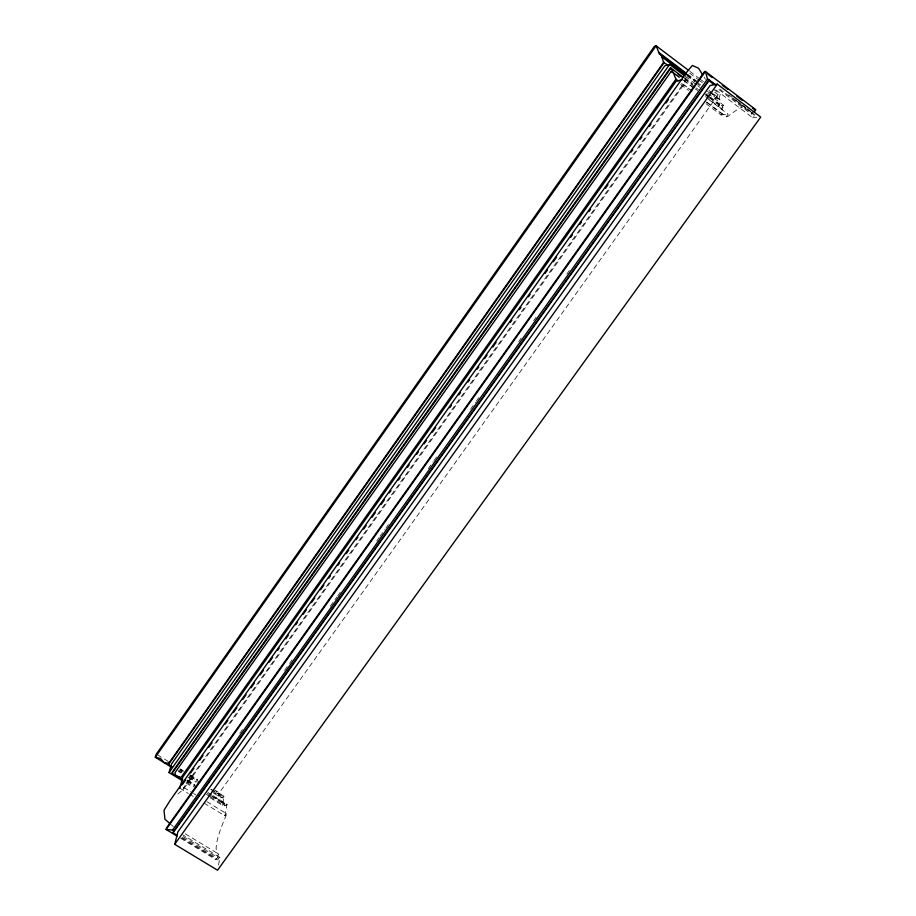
<?xml version="1.0" encoding="UTF-8"?>
<svg xmlns="http://www.w3.org/2000/svg" width="916" height="916" viewBox="0 0 916 916"><rect width="100%" height="100%" fill="white"/><g stroke="black" fill="none" stroke-linecap="round" stroke-linejoin="round"><path stroke-width="0.69" stroke-dasharray="4.58 3.44" d="M709.591 98.104L722.003 107.481L723.583 105.271L717.995 106.027L719.449 103.989L718.602 104.103L720.068 99.901L709.03 91.371M218.5 865.082L219.943 857.387L182.696 834.797M206.913 801.683L226.424 813.637L226.012 815.847A94.211 16.74 -58.4 0 0 218.752 854.124L215.741 859.529A9.595 1.683 -59.1 0 1 218.042 860.032L219.943 857.387M204.154 803.137L224.867 815.824L227.076 804.259L212.718 795.432M211.459 795.889L223.653 803.378L223.378 804.775L224.512 803.195L212.42 795.764M210.199 797.813L222.313 805.244L224.099 796.244L215.741 791.115M211.962 791.298L222.851 797.985L223.126 796.622L211.058 789.203M719.77 99.443L719.071 98.058L720.285 94.417L718.201 94.76L219.29 792.832L218.603 796.164A20.278 3.206 -58.5 0 1 220.859 796.989A13.408 2.141 -58.3 0 0 223.126 796.622M177.819 794.012L183.177 789.615L684.298 83.86L686.302 76.108M183.177 789.615L183.75 787.485L683.084 84.123L684.298 83.86M239.797 733.327L243.118 728.667M284.613 670.375L288.769 664.547M289.593 663.379L292.089 659.886M330.275 606.266L336.916 596.934M337.741 595.766L340.237 592.274M376.762 540.978L379.247 537.474M380.083 536.318L385.064 529.322M385.888 528.154L388.384 524.65M428.23 468.694L433.199 461.71M434.035 460.542L436.52 457.038M470.561 409.246L475.541 402.25M476.366 401.082L478.862 397.59M518.708 341.634L521.193 338.13M533.65 320.646L536.135 317.154M566.855 274.01L569.34 270.518M222.851 797.985L224.099 796.244M222.313 805.244L223.653 803.378M709.625 97.314L722.873 107.367L721.533 109.233A22.843 3.996 -52.8 0 1 721.808 113.87L721.018 114.981L704.198 102.294M212.088 796.416L226.389 805.198L227.076 804.259M224.867 815.824L226.424 813.637M706.98 102.168L726.319 116.767L728.163 114.214L708.755 99.546M753.868 110.859L751.463 114.191L716.69 87.833M715.705 89.779L752.712 117.821L754.223 115.725M754.979 114.683L753.914 114.901L724.43 92.539M722.003 107.481L722.873 107.367M721.018 114.981L728.163 114.214M726.319 116.767L727.693 116.63A101.103 19.133 -53 0 1 743.678 106.599M752.712 117.821L756.708 117.454M185.318 833.835L218.752 854.124M183.349 836.617L218.1 857.697M182.261 837.373L216.061 857.868M181.586 837.934L218.042 860.032M180.647 838.266L215.741 859.529M186.372 782.058L195.921 787.92M206.329 794.355L209.982 796.588M210.245 796.714L224.592 805.565M185.982 782.962L192.039 786.672M183.75 787.485L192.28 792.718M193.505 793.462L195.944 794.951M179.788 788.218L188.318 793.439M189.532 794.183L193.184 796.416M157.529 754.841L168.429 761.54M180.544 768.993L182.96 770.482M190.23 774.947L197.501 779.424M214.447 789.844L219.29 792.832M179.925 769.085L183.509 771.283M189.475 774.959L197.833 780.1M179.685 769.909L182.089 771.387M190.539 776.585L200.192 782.516M179.719 770.322L182.112 771.799M189.303 776.218L196.493 780.638M210.875 789.477L214.47 791.687M215.661 792.42L220.458 795.374M178.105 770.482L181.734 772.703M188.982 777.169L197.455 782.367M178.425 771.467L180.944 773.047M188.169 777.455L195.497 781.989M213.691 793.176L220.974 797.641M187.597 780.008L194.776 784.417M207.932 792.5L211.516 794.699M187.013 780.169L194.272 784.623M187.07 780.913L196.826 786.901M187.047 781.05L196.585 786.901M207.314 793.496L210.898 795.683M683.68 80.081L694.225 88.062M695.347 88.909L697.614 90.627M705.538 96.615L722.426 109.359M683.645 80.562L696.412 90.249M683.084 84.123L692.187 90.993M681.515 83.448L689.359 89.367M706.144 102.042L721.808 113.87M680.657 84.524L688.511 90.455M728.77 94.795L732.182 97.394M733.327 98.252L736.739 100.852M737.884 101.71L741.307 104.309M742.441 105.168L745.864 107.767M746.998 108.626L753.834 113.813M735.663 100.359L753.685 114.031M719.884 89.092L723.297 91.68M689.885 71.391L698.897 78.215M700.019 79.062L703.396 81.616M713.53 89.299L720.285 94.417M689.714 73.177L697.694 79.223M698.828 80.081L702.251 82.669M714.778 92.172L718.201 94.76M687.584 74.23L698.828 82.738M708.95 90.398L712.327 92.951M713.45 93.81L719.071 98.058M686.473 74.299L696.229 81.616M697.351 82.463L700.706 85.016M687.172 74.998L695.118 81.009M710.999 93.031L720.068 99.901M686.943 75.879L694.912 81.902M696.057 82.772L700.614 86.218M707.45 91.382L719.976 100.863M685.34 76.349L696.584 84.856M697.717 85.715L699.961 87.409M707.839 93.363L723.583 105.271M684.561 77.608L692.439 83.562M705.95 93.776L709.327 96.329M710.45 97.176L719.449 103.989M684.435 78.307L692.782 84.581M705.915 94.543L709.305 97.107M684.779 79.337L694.923 87.009M696.057 87.867L698.313 89.573M705.08 94.692L708.469 97.245M171.281 824.755L173.387 826.587M704.083 77.104L705.48 79.326M226.389 805.198A20.976 3.458 -58.4 0 1 224.512 803.195"/><path stroke-width="1.37" d="M174.716 844.3L177.899 831.888L710.095 85.52L717.285 84.123L760.704 117.076L217.55 870.2L174.716 844.3L717.285 84.123M179.788 788.218L182.811 777.066L676.18 81.146L682.5 79.703M182.788 779.86L172.048 773.264L172.437 771.925L670.111 68.253L670.867 68.047L683.302 77.448M182.353 780.73L169.036 772.554L171.567 763.944L664.787 65.815L669.596 64.441L684.218 75.501M172.059 766.761L168.429 764.528L168.819 763.223L663.585 62.506L668.806 65.7M176.719 834.991L173.078 832.781L173.651 831.236L708.549 80.493L709.396 80.104L715.087 84.432M754.315 112.199L755.711 109.634L705.4 71.437L704.484 71.654L166.563 827.858L166.117 829.461L177.017 836.068M168.429 764.528L664.306 62.288M169.036 772.554L669.596 64.441M172.048 773.264L670.867 68.047M671.291 71.265L174.922 772.738L175.883 775.669L181.093 777.386L675.916 79.223L673.42 72.914L671.291 71.265L679.294 77.31M182.273 784.714L185.593 780.043M190.562 773.035L193.871 768.375M199.665 760.2L202.974 755.528M208.779 747.364L212.088 742.693M225.336 724.018L227.821 720.514M233.626 712.339L236.935 707.679M242.729 699.503L246.049 694.832M251.018 687.836L254.327 683.164M260.121 674.989L263.442 670.329M269.235 662.154L272.544 657.482M277.514 650.486L279.174 648.15M285.803 638.807L288.288 635.303M295.742 624.804L297.391 622.468M303.196 614.293L306.505 609.632M311.474 602.625L314.783 597.953M320.577 589.79L323.898 585.118M328.867 578.111L330.516 575.775M337.97 565.275L339.63 562.939M346.259 553.596L348.744 550.104M356.198 539.593L357.847 537.257M363.652 529.093L366.137 525.589M371.93 517.414L375.239 512.742M381.045 504.579L384.354 499.907M389.323 492.9L390.983 490.575M398.437 480.064L400.086 477.728M407.54 467.229L409.2 464.893M416.654 454.382L418.314 452.046M424.108 443.882L426.593 440.378M432.386 432.203L435.695 427.543M449.779 407.7L451.439 405.364M458.893 394.853L460.542 392.517M467.996 382.018L469.656 379.682M477.11 369.182L478.77 366.847M484.564 358.671L487.049 355.168M492.842 347.004L496.163 342.332M510.235 322.489L511.895 320.153M519.349 309.654L521.009 307.318M528.463 296.807L530.112 294.471M545.02 273.46L547.505 269.968M553.298 261.793L556.619 257.121M570.691 237.278L572.351 234.943M579.805 224.443L581.465 222.107M588.919 211.596L590.568 209.272M605.476 188.261L607.961 184.757M631.158 152.067L632.807 149.743M640.261 139.232L641.921 136.896M649.375 126.397L651.036 124.061M665.943 103.05L668.417 99.546M172.551 830.079L707.507 79.005L705.4 71.437L166.117 829.461L172.551 830.079L173.651 831.236M173.078 832.781L709.396 80.104M168.819 763.223L164.079 762.57L160.54 758.528L155.296 757.246L156.315 754.097L654.379 46.418L656.119 45.8L688.763 70.532M171.12 766.978L155.296 757.246L656.119 45.8L659.394 53.815L686.13 73.978M659.394 53.815L686.038 74.139M675.916 79.223L678.161 80.917M715.396 84.993L707.507 79.005L713.083 83.94M658.352 52.098L686.462 73.383M661.077 55.258L661.89 56.918L685.809 75.009M670.111 68.253L673.489 70.807M678 74.219L681.389 76.784M707.828 74.196L712.293 77.574M722.323 85.199L727.899 89.424M736.819 96.203L742.395 100.439M752.437 108.054L754.67 109.748M170.227 823.839L164.949 819.259L164.01 810.259L170.307 800.172L687.641 70.933L692.439 65.483L698.496 68.219L702.687 74.883M661.89 56.918L663.585 62.506"/></g></svg>
